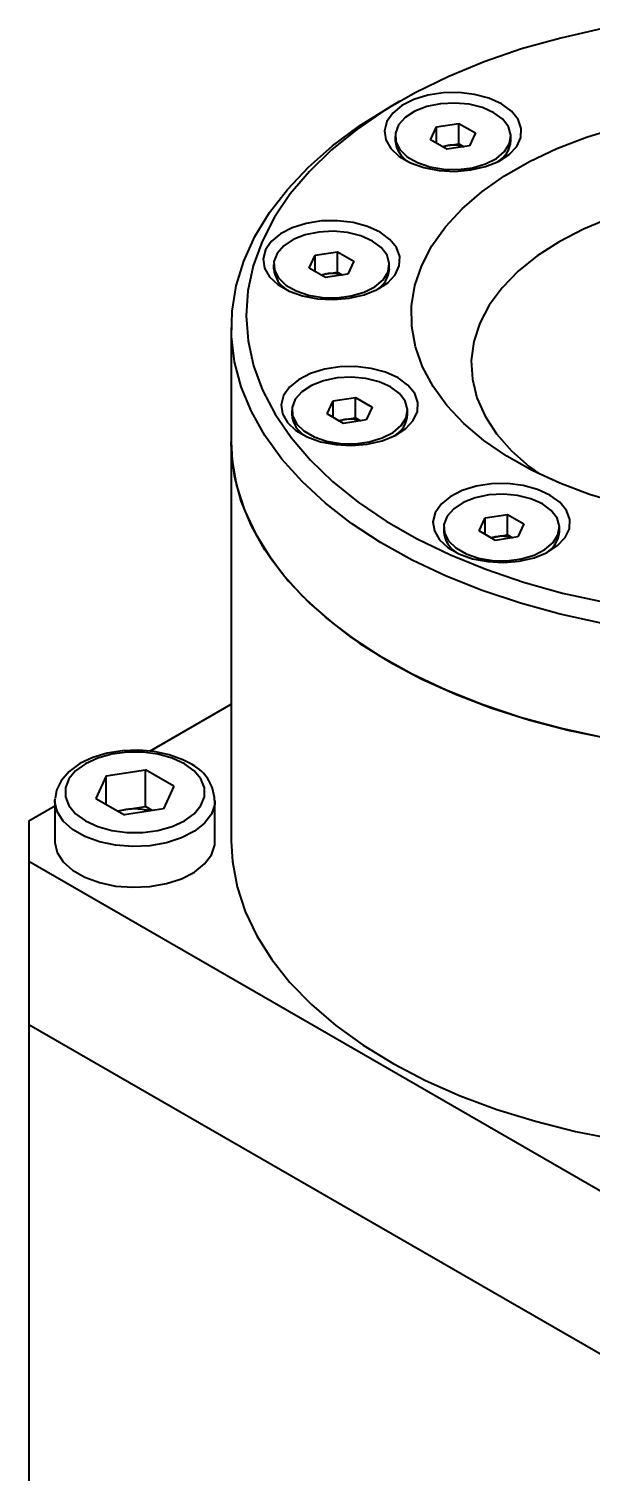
# Model space of a CAD drawing. Header units: millimetres. Extents: x 0 to 1189, y 0 to 841.
# Drawn here: x 948.5 to 1004.8, y 324.5 to 469 of the extents above; entities that cross this region are included whole.
import ezdxf

# ---------------------------------------------------------------- set-up
doc = ezdxf.new("R2010")
doc.units = ezdxf.units.MM

msp = doc.modelspace()

# ---------------------------------------------------------------- linework, layer by layer
at = {"color": 7, "linetype": 'Continuous', "lineweight": 40}
for p, q in [((985.65, 461.74), (984.59, 461.12)), ((985.18, 458.23), (985.18, 457.8)), ((988.72, 457.88), (989.32, 459.17)), ((989.32, 459.17), (991.56, 459.52)), ((989.32, 457.53), (989.32, 459.17)), ((991.56, 459.52), (993.2, 458.57)), ((991.56, 457.48), (991.56, 459.52)), ((993.2, 458.57), (992.6, 457.28)), ((996.75, 457.8), (996.75, 458.23)), ((990.36, 456.93), (988.72, 457.88)), ((989.87, 457.22), (990.44, 457.3)), ((992.6, 457.28), (990.36, 456.93)), ((990.44, 457.3), (991.56, 457.48)), ((991.56, 457.48), (992.06, 457.19)), ((977.17, 446.33), (979.41, 446.67)), ((979.41, 446.67), (981.05, 445.72)), ((979.41, 444.63), (979.41, 446.67)), ((973.02, 445.38), (973.02, 444.96)), ((976.57, 445.03), (977.17, 446.33)), ((977.17, 444.68), (977.17, 446.33)), ((981.05, 445.72), (980.45, 444.43)), ((984.59, 444.96), (984.59, 445.38)), ((978.21, 444.08), (976.57, 445.03)), ((977.72, 444.37), (978.29, 444.46)), ((980.45, 444.43), (978.21, 444.08)), ((978.29, 444.46), (979.41, 444.63)), ((979.41, 444.63), (979.9, 444.35)), ((968.78, 439.08), (968.78, 427.65)), ((974.83, 430.78), (974.83, 430.36)), ((978.38, 430.43), (978.98, 431.73)), ((978.98, 431.73), (981.22, 432.07)), ((978.98, 430.08), (978.98, 431.73)), ((981.22, 432.07), (982.86, 431.12)), ((981.22, 430.03), (981.22, 432.07)), ((982.86, 431.12), (982.26, 429.83)), ((986.4, 430.36), (986.4, 430.78)), ((980.02, 429.48), (978.38, 430.43)), ((979.52, 429.77), (980.1, 429.86)), ((982.26, 429.83), (980.02, 429.48)), ((980.1, 429.86), (981.22, 430.03)), ((981.22, 430.03), (981.71, 429.75)), ((968.78, 427.65), (968.78, 387.64)), ((993.57, 418.71), (994.17, 420.01)), ((994.17, 420.01), (996.41, 420.35)), ((994.17, 418.37), (994.17, 420.01)), ((996.41, 420.35), (998.06, 419.41)), ((996.41, 418.31), (996.41, 420.35)), ((998.06, 419.41), (997.46, 418.11)), ((990.03, 419.06), (990.03, 418.64)), ((995.21, 417.77), (993.57, 418.71)), ((994.72, 418.05), (995.29, 418.14)), ((997.46, 418.11), (995.21, 417.77)), ((995.29, 418.14), (996.41, 418.31)), ((996.41, 418.31), (996.91, 418.03)), ((1001.6, 418.64), (1001.6, 419.06)), ((960.62, 396.66), (968.78, 401.37)), ((956.28, 394.19), (960.19, 394.8)), ((963.05, 393.15), (960.19, 394.8)), ((960.19, 391.12), (960.19, 394.8)), ((956.28, 394.19), (955.24, 391.94)), ((956.28, 391.33), (956.28, 394.19)), ((963.05, 393.15), (962, 390.89)), ((951.14, 391.73), (951.15, 391.89)), ((951.14, 391.73), (951.14, 387.64)), ((955.24, 391.94), (958.1, 390.29)), ((967.14, 387.64), (967.14, 391.73)), ((948.54, 389.68), (951.14, 391.19)), ((957.4, 390.69), (958.24, 390.82)), ((962, 390.89), (958.1, 390.29)), ((958.24, 390.82), (960.19, 391.12)), ((960.88, 390.72), (960.19, 391.12)), ((948.54, 389.68), (948.54, 385.6)), ((1019.25, 344.78), (948.54, 385.6)), ((948.54, 385.6), (948.54, 369.27)), ((1019.25, 328.45), (948.54, 369.27)), ((948.54, 369.27), (948.54, 250.06))]:
    msp.add_line(p, q, dxfattribs=at)
at = {"color": 7, "linetype": 'Continuous', "lineweight": 40, "flags": 128}
for points in [[(1005.79, 468.99), (1001.74, 468.07), (997.83, 466.97), (994.09, 465.69), (990.55, 464.23), (987.23, 462.61), (984.15, 460.83), (981.34, 458.92), (978.82, 456.87), (976.59, 454.72), (974.68, 452.46), (973.11, 450.12), (971.87, 447.71), (970.98, 445.25), (970.45, 442.76), (970.28, 440.25), (970.47, 437.74), (971.02, 435.25), (971.92, 432.8), (973.17, 430.39), (974.76, 428.06), (976.69, 425.8), (978.92, 423.65), (981.46, 421.61), (984.29, 419.7), (987.37, 417.93), (990.7, 416.32), (994.25, 414.87), (998, 413.59), (1001.92, 412.5), (1005.97, 411.6)], [(995.81, 461.48), (994.56, 462.05), (993.12, 462.43), (991.56, 462.62), (989.97, 462.59), (988.43, 462.36), (987.03, 461.92), (985.84, 461.31), (984.93, 460.56), (984.34, 459.7), (984.11, 458.79), (984.25, 457.88), (984.75, 457.01), (985.58, 456.22), (986.71, 455.57), (988.06, 455.09), (989.58, 454.8), (991.16, 454.72), (992.74, 454.86), (994.22, 455.2), (995.52, 455.72), (996.58, 456.41), (997.33, 457.22), (997.74, 458.1), (997.79, 459.02), (997.47, 459.92), (996.8, 460.76), (995.81, 461.48)], [(1005.79, 409.49), (1001.67, 410.39), (997.7, 411.48), (993.89, 412.75), (990.28, 414.19), (986.88, 415.8), (983.71, 417.56), (980.81, 419.47), (978.19, 421.51), (975.86, 423.66), (973.84, 425.91), (972.14, 428.26), (970.79, 430.67), (969.77, 433.14), (969.11, 435.65), (968.8, 438.18), (968.86, 440.72), (969.26, 443.25), (970.03, 445.74), (971.14, 448.2), (972.6, 450.59), (974.39, 452.91), (976.5, 455.14), (978.91, 457.26), (981.62, 459.26), (984.59, 461.12)], [(995.05, 460.59), (993.91, 461.1), (992.58, 461.43), (991.14, 461.56), (989.7, 461.48), (988.34, 461.2), (987.14, 460.73), (986.18, 460.1), (985.52, 459.36), (985.2, 458.54), (985.25, 457.7), (985.65, 456.9), (986.39, 456.18), (987.42, 455.59), (988.66, 455.16), (990.06, 454.93), (991.51, 454.9), (992.92, 455.08), (994.21, 455.46), (995.3, 456.02), (996.12, 456.71), (996.61, 457.5), (996.74, 458.33), (996.52, 459.16), (995.94, 459.93), (995.05, 460.59)], [(1007.77, 421.42), (1004.62, 422.37), (1001.64, 423.49), (998.87, 424.77), (996.33, 426.21), (994.05, 427.78), (992.05, 429.48), (990.35, 431.28), (988.97, 433.17), (987.92, 435.13), (987.2, 437.14), (986.83, 439.18), (986.82, 441.24), (987.15, 443.28), (987.83, 445.29), (988.85, 447.26), (990.21, 449.16), (991.88, 450.97), (993.85, 452.67), (996.1, 454.26), (998.61, 455.71), (1001.36, 457.01), (1004.32, 458.15), (1007.46, 459.11)], [(1019.47, 452.62), (1018.87, 452.58), (1015.65, 452.23), (1012.52, 451.68), (1009.51, 450.94), (1006.66, 450.02), (1004, 448.92), (1001.57, 447.66), (999.38, 446.25), (997.48, 444.72), (995.88, 443.07), (994.59, 441.33), (993.64, 439.53), (993.04, 437.67), (992.79, 435.79), (992.9, 433.9), (993.36, 432.03), (994.17, 430.2), (995.32, 428.43), (996.8, 426.75), (998.59, 425.17), (999.64, 424.39)], [(983.66, 448.63), (982.41, 449.2), (980.97, 449.59), (979.41, 449.77), (977.82, 449.75), (976.28, 449.51), (974.88, 449.07), (973.69, 448.46), (972.78, 447.71), (972.19, 446.86), (971.96, 445.95), (972.1, 445.03), (972.6, 444.16), (973.43, 443.38), (974.56, 442.73), (975.91, 442.24), (977.42, 441.96), (979.01, 441.88), (980.58, 442.01), (982.06, 442.35), (983.37, 442.88), (984.43, 443.56), (985.18, 444.37), (985.59, 445.26), (985.64, 446.18), (985.32, 447.08), (984.64, 447.91), (983.66, 448.63)], [(982.9, 447.74), (981.75, 448.25), (980.42, 448.59), (978.99, 448.72), (977.55, 448.64), (976.18, 448.35), (974.98, 447.88), (974.03, 447.26), (973.37, 446.51), (973.05, 445.69), (973.1, 444.86), (973.5, 444.05), (974.24, 443.33), (975.26, 442.74), (976.51, 442.31), (977.9, 442.08), (979.35, 442.05), (980.77, 442.24), (982.06, 442.62), (983.15, 443.17), (983.96, 443.86), (984.46, 444.65), (984.59, 445.48), (984.37, 446.31), (983.79, 447.08), (982.9, 447.74)], [(985.47, 434.03), (984.22, 434.6), (982.77, 434.99), (981.22, 435.17), (979.63, 435.15), (978.09, 434.91), (976.69, 434.47), (975.5, 433.86), (974.59, 433.11), (974, 432.26), (973.77, 431.35), (973.91, 430.43), (974.41, 429.56), (975.24, 428.78), (976.37, 428.13), (977.72, 427.64), (979.23, 427.36), (980.82, 427.28), (982.39, 427.41), (983.87, 427.75), (985.18, 428.27), (986.23, 428.96), (986.99, 429.77), (987.4, 430.66), (987.45, 431.58), (987.13, 432.48), (986.45, 433.31), (985.47, 434.03)], [(984.71, 433.14), (983.56, 433.65), (982.23, 433.98), (980.8, 434.12), (979.36, 434.04), (977.99, 433.75), (976.79, 433.28), (975.83, 432.65), (975.18, 431.91), (974.86, 431.09), (974.91, 430.26), (975.31, 429.45), (976.05, 428.73), (977.07, 428.14), (978.32, 427.71), (979.71, 427.48), (981.16, 427.45), (982.58, 427.64), (983.87, 428.02), (984.96, 428.57), (985.77, 429.26), (986.26, 430.05), (986.4, 430.88), (986.17, 431.71), (985.6, 432.48), (984.71, 433.14)], [(1023.08, 396.48), (1018.69, 396.57), (1014.32, 396.86), (1010.01, 397.36), (1005.79, 398.06), (1001.67, 398.96), (997.7, 400.05), (993.89, 401.32), (990.28, 402.76), (986.88, 404.37), (983.71, 406.13), (980.81, 408.04), (978.19, 410.07), (975.86, 412.23), (973.84, 414.48), (972.14, 416.82), (970.79, 419.24), (969.77, 421.71), (969.11, 424.22), (968.8, 426.75), (968.78, 427.65)], [(968.78, 427.65), (968.88, 425.77), (969.32, 423.27), (970.1, 420.8), (971.23, 418.38), (972.69, 416.01), (974.47, 413.72), (976.57, 411.53), (978.97, 409.43), (981.65, 407.46), (984.6, 405.61), (987.79, 403.91), (991.22, 402.36), (994.85, 400.98), (998.65, 399.76), (1002.62, 398.73), (1006.72, 397.89), (1010.92, 397.24), (1015.19, 396.79), (1019.52, 396.54), (1023.21, 396.48)], [(1000.66, 422.31), (999.41, 422.88), (997.97, 423.27), (996.41, 423.46), (994.82, 423.43), (993.28, 423.19), (991.88, 422.75), (990.69, 422.14), (989.78, 421.39), (989.19, 420.54), (988.96, 419.63), (989.1, 418.71), (989.6, 417.84), (990.44, 417.06), (991.56, 416.41), (992.92, 415.93), (994.43, 415.64), (996.01, 415.56), (997.59, 415.69), (999.07, 416.03), (1000.37, 416.56), (1001.43, 417.24), (1002.18, 418.05), (1002.6, 418.94), (1002.64, 419.86), (1002.32, 420.76), (1001.65, 421.59), (1000.66, 422.31)], [(999.9, 421.42), (998.76, 421.93), (997.43, 422.27), (996, 422.4), (994.55, 422.32), (993.19, 422.04), (991.99, 421.56), (991.03, 420.94), (990.37, 420.19), (990.05, 419.37), (990.1, 418.54), (990.5, 417.73), (991.24, 417.01), (992.27, 416.42), (993.52, 415.99), (994.91, 415.76), (996.36, 415.73), (997.77, 415.92), (999.07, 416.3), (1000.15, 416.85), (1000.97, 417.54), (1001.46, 418.33), (1001.6, 419.16), (1001.37, 419.99), (1000.79, 420.76), (999.9, 421.42)], [(964.59, 395.45), (963.93, 395.79), (962.56, 396.3), (961.06, 396.62), (959.49, 396.76), (957.9, 396.71), (956.36, 396.46), (954.93, 396.03), (953.64, 395.42), (952.57, 394.64), (951.76, 393.7), (951.31, 392.77), (951.18, 391.92)], [(964.09, 395.4), (962.87, 395.96), (961.45, 396.36), (959.93, 396.56), (958.36, 396.56), (956.83, 396.36), (955.42, 395.96), (954.19, 395.4), (953.21, 394.69), (952.53, 393.88), (952.19, 392.99), (952.19, 392.09), (952.53, 391.21), (953.21, 390.39), (954.19, 389.68), (955.42, 389.12), (956.83, 388.73), (958.36, 388.53), (959.93, 388.53), (961.45, 388.73), (962.87, 389.12), (964.09, 389.68), (965.07, 390.39), (965.75, 391.21), (966.1, 392.09), (966.1, 392.99), (965.75, 393.88), (965.07, 394.69), (964.09, 395.4)], [(958.24, 390.82), (957.8, 390.73), (957.48, 390.64)], [(951.14, 387.64), (951.14, 387.52), (951.38, 386.53), (951.97, 385.59), (952.91, 384.75), (954.13, 384.04), (955.59, 383.5), (957.21, 383.16), (958.93, 383.03), (960.65, 383.11), (962.3, 383.4), (963.81, 383.89), (965.1, 384.56), (966.11, 385.37), (966.79, 386.29), (967.12, 387.27), (967.14, 387.64)], [(968.78, 387.64), (968.9, 385.6), (969.36, 383.09), (970.17, 380.61), (971.33, 378.18), (972.83, 375.8), (974.65, 373.51), (976.79, 371.3), (979.23, 369.21), (981.96, 367.23), (984.96, 365.39), (988.2, 363.7), (991.67, 362.16), (995.35, 360.79), (999.2, 359.6), (1003.21, 358.59), (1007.35, 357.77), (1011.59, 357.15), (1015.32, 356.77)]]:
    msp.add_lwpolyline(points, dxfattribs=at)
at = {"color": 8, "linetype": 'Continuous', "lineweight": 40, "flags": 128}
msp.add_lwpolyline([(967.14, 391.74), (967.12, 391.35), (966.79, 390.37), (966.11, 389.45), (965.1, 388.64), (963.81, 387.97), (962.3, 387.48), (960.65, 387.19), (958.93, 387.11), (957.21, 387.24), (955.59, 387.59), (954.13, 388.13), (952.91, 388.83), (951.97, 389.67), (951.38, 390.61), (951.14, 391.6), (951.14, 391.73)], dxfattribs=at)
at = {"color": 7, "linetype": 'Continuous', "lineweight": 40}
for centre, radius, start, end in [((987.97, 458.06), 2.8, 185.3234, 239.0099), ((990.87, 454.43), 2.91, 98.5377, 108.9215), ((990.96, 454.04), 3.31, 71.9193, 99.0213), ((994.05, 458.01), 2.71, 299.9491, 355.7176), ((975.82, 445.22), 2.8, 185.3233, 239.01), ((978.72, 441.58), 2.91, 98.5379, 108.9212), ((978.81, 441.19), 3.31, 71.9194, 99.0213), ((981.9, 445.16), 2.71, 299.9491, 355.7176), ((977.62, 430.62), 2.8, 185.3233, 239.01), ((980.53, 426.98), 2.91, 98.5389, 108.9202), ((980.62, 426.59), 3.31, 71.9193, 99.0214), ((983.71, 430.56), 2.71, 299.9491, 355.7176), ((992.82, 418.9), 2.8, 185.3233, 239.01), ((995.73, 415.26), 2.91, 98.5383, 108.9208), ((995.81, 414.87), 3.31, 71.9193, 99.0214), ((998.9, 418.84), 2.71, 299.9491, 355.7176), ((962.93, 391.61), 4.18, 1.7545, 66.6139), ((959.14, 385.06), 5.82, 74.8028, 98.9303)]:
    msp.add_arc(centre, radius, start, end, dxfattribs=at)

doc.saveas('drawing.dxf')
